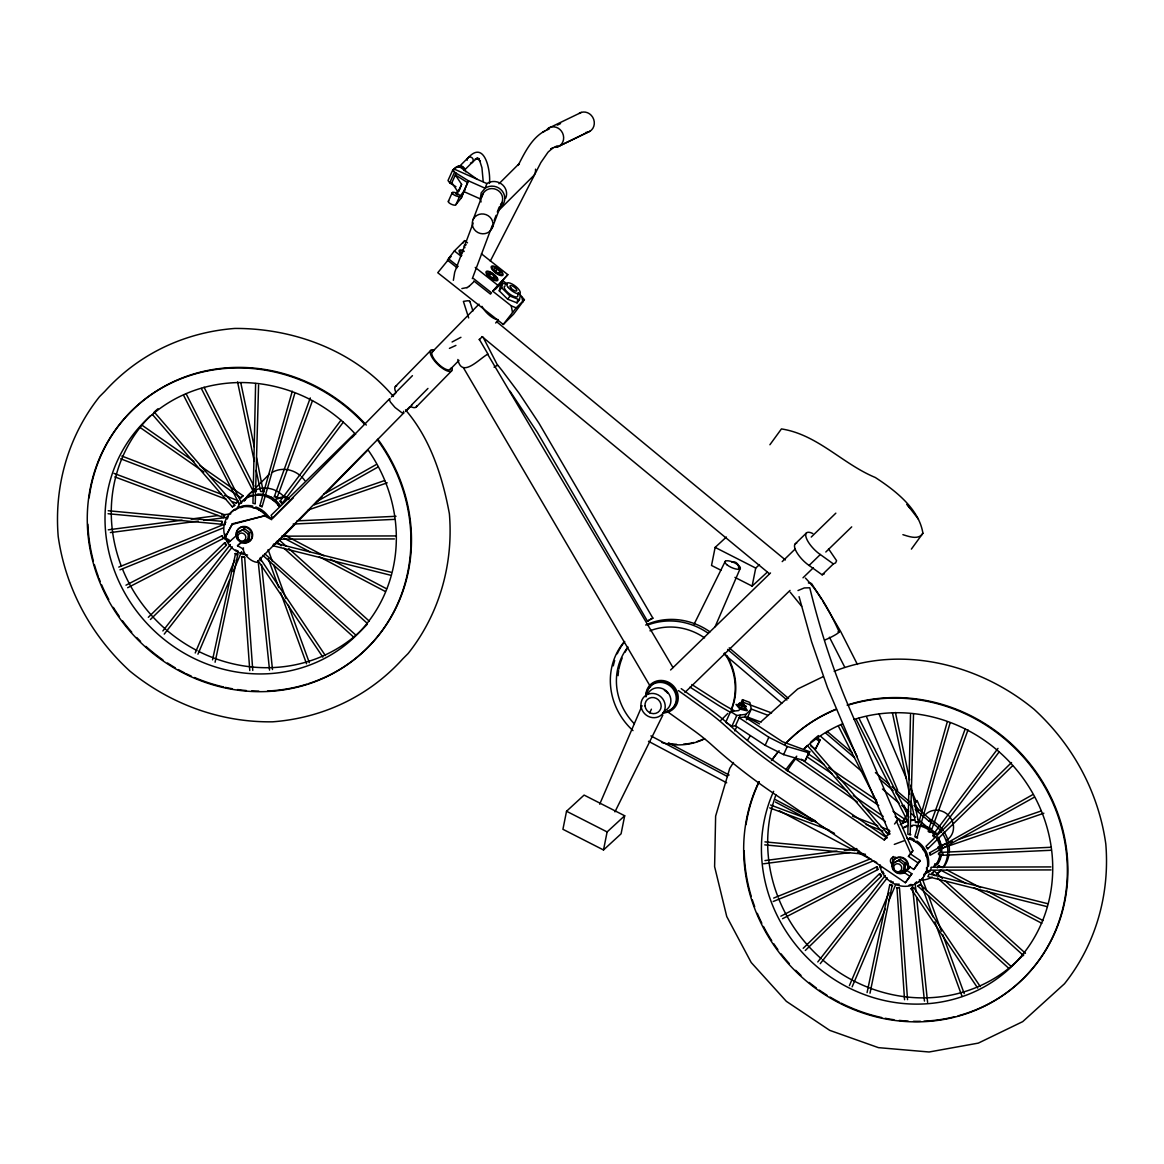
<?xml version="1.0" encoding="UTF-8"?>
<svg xmlns="http://www.w3.org/2000/svg" width="1164" height="1164" viewBox="0 0 1164 1164"><rect width="100%" height="100%" fill="white"/><g stroke="black" fill="none" stroke-linecap="round" stroke-linejoin="round"><path stroke-width="1.5" d="M481.11 201.91A12.397 11.698 20.9 0 1 480.296 198.898L481.198 192.889L485.112 188.233L486.887 183.592L454.076 169.027M222.077 522.127L221.917 521.341L108.223 510.734M258.583 385.08L255.236 503.867L252.952 503.241L255.614 383.523M913.522 714.274L910.146 834.85L907.847 834.224L910.51 714.507M931.2 867.631L930.618 870.163L1051.077 869.915M880.639 874.208C877.467 872.083 882.487 878.762 881.104 874.848M224.07 516.54L223.343 517.485L224.696 514.997M500.113 271.823L500.054 273.569L497.057 272.551L494.103 269.801L494.162 268.055L497.159 269.073L500.113 271.823L498.323 274.166M926.544 867.573L926.646 870.134M237.485 532.53L236.99 538.743L242.156 542.642L247.83 540.329L249.256 538.903L249.765 532.69L244.585 528.791L237.485 532.53L244.585 528.791M247.83 540.329L248.325 534.116L249.765 532.69M893.254 863.135L892.744 869.348L897.924 873.247L903.599 870.934L905.025 869.508L905.534 863.295L900.354 859.396L893.254 863.135L900.354 859.396M903.599 870.934L904.093 864.721L905.534 863.295M914.773 883.563L916.737 881.774M922.863 849.414L924.783 851.131M911.383 549.102L922.906 533.258C919.051 508.843 895.261 490.481 875.299 477.487C842.416 463.898 817.666 434.579 781.437 428.919L769.899 444.75M566.533 811.25L562.925 829.292L603.505 849.967L621.081 833.802L624.69 815.76L584.095 795.085L566.533 811.25L607.113 831.925L624.69 815.76M603.505 849.967L607.113 831.925M726.423 537.011L715.133 547.4L711.524 565.457L720.894 570.215M734.935 577.373L752.119 586.118L755.727 568.076L759.481 564.613M212.546 659.828L235.594 553.409M215.093 662.229L237.732 554.704L237.005 553.948M867.078 992.586L889.791 884.625L891.202 884.596M870.003 993.212L892.206 885.135M518.053 292.731L520.439 295.118L519.406 299.774L517.034 302.887L507.635 299.192L499.269 290.84L500.302 286.199L502.673 283.085L505.802 284.307M499.269 290.84L501.64 287.726L502.673 283.085M517.034 302.887L517.718 299.774M896.28 884.16L899.234 884.189M281.237 545.771L277.192 542.133L279.433 540.14L286.126 546.178M934.794 875.546L932.102 873.116L934.343 871.123L942.374 878.369M390.086 398.801L389.271 399.587L390.42 402.075L395.018 407.487L401.973 412.798L403.704 412.987L403.53 411.285M924.216 874.688L923.969 875.692L924.594 873.276M294.696 393.665L262.031 506.966L259.892 505.714L292.28 391.191M950.1 722.902L916.926 837.949L914.802 836.698L947.19 722.175M254.247 491.877L253.446 491.79L254.45 491.193M256.575 457.743L263.282 491.761L260.62 491.47L256.153 470.271M918.541 822.541L915.53 822.453L916.592 822.031M249.78 670.537L241.632 556.828L242.694 556.494M252.763 670.435L244.658 557.192L243.858 556.683M904.544 999.716L896.935 887.535M899.088 887.783L896.542 887.826M977.731 988.12L910.99 888.685L911.965 888.001M980.292 986.592L913.813 887.565L910.99 888.685M221.873 523.247L221.407 524.251L108.063 513.731M1046.829 906.552L927.868 876.667L929.134 873.946L1047.615 903.671M235.666 550.019L238.125 551.125M237.732 554.704L234.881 553.642M892.628 885.688L889.791 884.625M354.045 434.099L271.125 515.317L272.216 517.427L272.9 517.82L293.43 497.697M1011.545 762.551L926.035 846.301L927.126 848.411L927.795 848.803L1012.52 765.81M927.795 848.803L927.592 847.945M312.49 400.634L277.061 497.741L276.057 497.828L274.384 496.373L310.279 397.928M968.011 729.915L931.971 828.739L930.953 828.812L929.294 827.357L965.189 728.926M473.151 223.022L454.702 272.231L453.363 280.335M472.308 278.662L492.314 225.35M494.191 220.36L496.068 215.369M497.319 212.037L499.196 207.032M274.384 496.373L275.402 496.286M458.732 191.362L461.613 184.363L455.371 174.978L467.666 182.646L461.264 197.996L455.939 204.588A4.176 1.382 24.3 0 1 451.05 204.093A4.176 1.382 24.3 0 1 448.78 200.979M461.264 197.996L464.16 190.401M473.079 219.632L482.769 194.243M492.168 228.1A10.447 9.85 20.9 0 0 481.358 213.972A10.447 9.85 20.9 0 0 474.33 229.526A10.447 9.85 20.9 0 0 492.168 228.1L501.859 202.711M1032.424 794.823L929.527 852.863L930.123 855.249L1034.141 797.311M1008.766 968.288L917.843 886.095L920.157 884.509L1010.861 966.178M920.157 884.509L917.756 886.328M259.892 505.714L260.882 505.758M195.203 652.975L234.808 559.971M236.932 554.995L238.344 551.678M197.938 654.212L229.643 579.774M233.164 571.509L241.617 551.663M849.4 985.632L889.005 892.628M852.135 986.854L885.251 909.113M888.772 900.849L895.814 884.305M282.314 537.113L283.958 534.785L324.029 555.868M599.693 804.193L642.077 705.719M715.118 626.712L740.377 568.076M942.956 854.885L942.855 852.281L1050.917 847.276M233.018 501.902L236.365 503.197L237.922 500.666M477.167 179.271L458.572 166.045L452.811 169.886L447.995 180.551L449.726 182.835L455.968 186.72M449.726 182.835L454.542 172.17L452.811 169.886M451.356 183.854L456.172 173.189M448.387 201.197L452.287 192.526M456.041 192.904L455.648 193.806L460.129 188.248M461.613 184.363L458.107 192.118L451.865 182.748M455.939 204.588L459.853 195.93M454.542 172.17L468.481 180.842L463.665 191.507L480.296 198.898M651.418 709.182L649.672 712.906M739.824 704.802L735.997 704.467L740.028 709.152L738.616 710.564L730.614 711.48L725.739 722.262L731.88 726.292L735.473 725.812L765.17 745.324L783.619 754.607L805.095 760.863L809.751 751.769L782.383 741.672L744.8 716.98L739.125 717.737L768.822 737.234L787.271 746.517L808.747 752.773L809.751 751.769M738.049 706.199L739.446 703.202L742.938 704.264L745.964 706.301L744.567 709.298L738.049 706.199L739.446 703.202M740.406 704.278L742.487 699.666L749.878 702.445L751.289 709.036L746.43 719.818M731.88 726.292L736.754 715.511L746.022 714.289L751.289 709.036L768.065 715.336M741.075 708.236L741.977 706.213L738.965 704.191M735.473 725.812L740.348 715.045M734.79 730.934L736.215 727.776M744.8 716.98L746.022 714.289M765.17 745.324L768.822 737.234M783.619 754.607L787.271 746.517M805.095 760.863L808.747 752.773M810.915 746.109L815.411 749.107L820.082 740.013L817.274 737.772M820.082 740.013L815.411 749.107M340.921 420.291L280.102 501.102L281.339 503.124L282.197 503.343L343.264 422.197M282.197 503.343L281.79 502.121M997.999 748.394L934.998 832.1L936.234 834.108L937.093 834.326L999.265 751.74M937.093 834.326L934.998 832.1M273.671 543.995L272.958 545.727L390.173 575.118M209.767 476.134L240.89 497.857L241.414 497.232M199.946 465.644L243.087 495.762L240.89 497.857M243.494 547.88L243.058 548.797C244.193 555.272 250.362 561.295 256.851 562.343L403.704 412.987M257.768 561.921L258.204 561.004M939.348 855.06L938.33 853.91L939.13 852.688M277.76 504.216L278.472 505.656M280.175 505.962L278.793 505.889M744.567 709.298L745.047 708.323M745.964 706.301L745.484 707.276L741.977 706.213M694.108 624.195L725.259 561.281M614.941 811.861L662.869 715.045M237.369 534.683L229.73 541.493L224.521 538.626L232.393 523.785L266.076 515.419L272.07 518.722L389.431 398.946M224.521 538.626L232.393 523.785M225.481 542.962C222.877 541.682 227.126 547.298 226.369 544.199M490.291 261.114L540.838 162.567L548.055 152.135L552.798 148.017L550.805 148.963L557.28 145.835M937.311 867.893L938.853 865.783L942.069 867.471M235.273 510.065L237.252 508.624M934.59 865.58L935.07 863.79L934.023 866.351M497.683 365.511L483.06 337.153M938.446 866.744L938.853 865.783M222.324 535.935L222.862 538.641L222.979 537.201M877.743 867.806C875.823 864.27 877.19 871.501 878.02 868.911M237.005 502.208L236.365 503.197M244.964 499.705C243.654 502.164 247.816 496.315 245.619 498.789M240.832 507.722L242.767 506.849M733.466 762.478L729.712 768.429L715.627 816.11L714.609 866.642L726.758 916.577L751.216 962.526L786.34 1001.331L829.728 1030.358L878.427 1047.644L929.105 1051.994L978.313 1043.119L1022.72 1021.628L1064.478 983.769C1095.891 944.237 1109.947 894.112 1105.8 843.958C1098.481 791.986 1072.728 744.625 1034.069 709.283C979.171 663.989 901.591 644.565 834.166 671.322M747.506 740.202L750.314 735.75M283.332 536.08L283.958 534.785M678.437 690.601L705.966 710.331A85.656 29.566 32.6 0 1 722.844 723.673L725.987 726.482A216.111 74.598 32.6 0 0 786.98 774.045L884.291 840.015L889.878 831.285M894.534 824.01L898.695 818.801L912.852 850.782L908.429 856.384L918.032 862.888L920.331 860.603L910.728 854.085M895.203 816.619L902.682 821.697L908.269 812.967M908.429 856.384L912.852 850.782M667.19 711.466L693.278 730.148A85.656 29.566 32.6 0 1 710.156 743.49L713.299 746.299A216.111 74.598 32.6 0 0 774.293 793.863L905.345 882.719L911.878 873.815L906.13 869.915M905.185 863.659L913.813 869.493L918.032 862.888M911.878 873.815L905.345 882.719M920.331 860.603L913.813 869.493M908.939 885.193L911.077 884.378M450.846 256.662L437.766 272.725L503.27 324.465L513.615 314.149L524.397 299.686L518.751 293.255M463.461 367.795L650.545 686.833M494.06 367.155L497.756 365.147L501.99 370.414L519.057 393.156L538.903 423.099L652.873 618.157L647.504 621.227L649.585 619.714M458.165 266.425L448.431 258.743L454.382 250.929L464.742 240.628L467.521 242.825M462.748 243.232L464.742 240.628M488.982 275.897L490.772 273.569L494.147 275.999L495.311 278.4L493.085 278.356L489.709 275.926L488.545 273.525L490.772 273.569M495.369 271.401L497.159 269.073M492.372 278.327L494.147 275.999M524.397 299.686L516.176 307.863L511.243 305.812L492.721 291.189L507.824 274.646L481.416 253.796M492.721 291.189L507.824 274.646M507.635 299.192L510.007 296.078L519.406 299.774M503.27 324.465L516.176 307.863M162.873 630.946L230.37 544.519M164.24 634.104L232.363 546.876M817.783 961.944L885.28 875.503M820.271 963.661L887.274 877.86M922.906 533.258C918.6 540.285 909.069 536.546 902.9 534.669M464.771 190.241L459.445 196.818A4.176 1.382 24.3 0 0 459.329 196.381M469.689 301.636L469.543 301.098A3.579 0.786 -1.4 0 0 467.695 300.748L463.388 301.389L468.67 317.932M395.367 386.535L430.796 350.379M432.281 351.834L479.03 304.139M351.994 437.62L354.54 435.03M392.603 396.167L396.415 392.283M281.237 538.423L275.242 544.024M283.783 535.833L296.471 522.869M299.002 520.279L310.424 508.624M314.236 504.739L321.846 496.97M325.658 493.085L367.533 450.352M405.61 411.503L411.954 405.028M450.162 369.41L459.009 360.389M479.219 339.757L481.751 337.182M495.646 322.995L498.163 320.42M416.217 407.036L451.647 370.88M391.38 396.968L395.265 393.025M397.171 391.075L412.434 375.652M241.545 552.9L243.974 553.453M405.654 411.008L409.539 407.051M411.445 405.116L427.945 388.427M459.329 166.496L467.855 158.013M464.116 170.468L472.526 162.087M498.963 183.767L519.377 163.44A9.399 8.803 45.1 0 0 518.14 165.39C525.43 151.364 533.185 134.791 549.161 129.059M448.431 258.743L450.73 256.458M497.872 211.31L533.592 175.735A9.399 8.803 45.1 0 0 535.527 169.173M461.744 253.054L462.792 252.021M247.525 495.966L266.309 477.284A25.07 23.455 45.1 0 1 269.626 474.083M473.384 282.197L468.961 286.446M229.73 541.493L230.516 540.722M231.607 524.571L266.076 515.419M243.567 549.132L237.5 545.785L240.933 542.628M494.962 289.327L501.859 282.459L495.078 289.545M720.894 720.312L727.791 713.445M884.291 840.015L886.59 837.716L789.338 771.776M902.682 821.697L904.981 819.398L893.006 811.279M915.239 809.46L929.032 821.231L930.603 819.674A32.388 30.308 45.1 0 1 943.262 830.63M183.606 395.367L239.1 503.619M238.678 503.852L241.515 502.848L186.124 393.738M148.308 617.327L224.681 542.686M150.418 619.495L226.485 545.145M803.204 948.311L879.591 873.669M805.313 950.479L881.381 876.143M795.216 543.879L806.434 532.981M670.595 669.984L770.51 572.964M782.193 561.615L795.172 549.015M811.235 537.055L835.839 513.164M796.685 543.21A16.703 5.893 45.9 0 0 796.452 551.852A16.703 5.893 45.9 0 0 809.082 565.442L820.314 554.53L833.366 563.914L835.577 562.91L836.596 560.684L828.535 548.826M825.814 552.012L851.713 526.87M684.912 692.478L790.021 590.41M803 577.81L813.374 567.726M809.082 565.442L822.133 574.812L833.366 563.914M264.926 553.918L355.951 635.195M752.119 586.118L767.163 572.266M242.243 496.417L243.087 495.762M237.5 545.785L241.486 542.206M761.14 721.636L797.689 688.986L823.064 676.706M468.423 157.489C485.068 139.622 490.888 171.894 489.433 183.374M471.944 162.611L476.716 158.464L476.018 158.813M933.048 872.36L932.102 873.116M797.995 590.541L804.309 587.936L809.766 587.776C819.907 629.346 833.06 670.217 849.996 709.516L897.197 819.311M244.629 557.309L241.705 556.959M152.426 414.486L232.334 506.907L234.808 505.22L154.579 412.434M234.779 505.234L233.964 505.802M233.324 506.238L232.393 506.864M461.875 288.556L467.259 287.508M466.909 287.726L469.267 286.257M257.215 495.267L257.87 494.336M323.694 494.191L375.943 464.727M316.492 501.713L377.66 467.215M460.929 337.313L452.069 341.998M903.933 840.815L894.301 844.395M650.283 619.292L652.873 618.157M125.959 585.201L221.873 535.789M127.647 587.718L222.993 538.597M780.869 916.184L876.768 866.773M782.543 918.702L877.903 869.581M548.389 128.287L581.302 112.399M557.309 125.13L560.568 123.559M557.323 146.97L587.995 132.158M559.549 145.907L590.235 131.081M280.102 501.102L281.252 501.553M542.657 132.201L544.65 131.256M455.91 345.417L449.42 348.385M822.133 574.812L824.359 573.808M918.978 826.498L916.475 826.687L917.785 825.843M225.147 534.116L226.122 536.837M881.381 867.791L879.955 866.554L880.246 865.143M243.582 541.216L249.256 538.903M899.35 871.821L905.025 869.508M118.772 567.101L224.157 524.324M119.95 569.836L223.255 527.932M773.682 898.084L870.701 858.712M773.202 901.503L873.16 860.938M952.312 841.514L941.938 845.079L941.909 846.897M255.382 491.63L256.386 491.019L255.571 490.932M890.955 880.799L891.26 881.846L893.268 882.036M221.917 521.341L221.407 524.251M314.513 504.652L384.615 480.557M308.271 509.963L387.234 482.827M959.151 839.171L1041.227 810.959M942.578 848.032L1043.861 813.214M929.527 852.863L930.167 853.634M911.907 825.509L913.013 825.436L910.772 826.746M240.468 503.095L241.515 502.848M276.828 498.41L285.253 496.315L289.123 498.454M276.043 499.196L284.467 497.101M227.286 518.969L228.362 516.219M258.83 509.919L261.551 510.836L260.765 510.385M108.267 529.824L182.108 520.206M191.114 519.028L218.134 515.507M221.727 515.041L230.734 513.862M110.376 532.574L198.287 521.108M203.671 520.41L226.995 517.369M764.966 860.574L837.018 851.19M844.22 850.244L856.82 848.6M763.497 863.79L849.604 852.572M808.398 582.946L811.497 583.484L821.74 599.402M475.232 158.959L479.292 158.74L477.109 157.94L480.368 161.592L479.583 160.283L481.94 167.747L483.206 181.526M296.951 520.875L396.022 516.292M293.153 524.062L394.407 519.377M942.636 855.293L1051.121 850.273M227.547 540.169L227.286 541.202L228.886 542.526M884.014 873.509L882.05 871.894L883.01 871.385M281.703 536.168L396.007 535.935M279.302 539.165L394.378 538.932M931.2 867.224L1050.917 866.918M909.579 838.604L910.757 838.764L907.818 838.72M255.047 507.649L255.847 507.78L252.85 507.693M764.937 841.878L858.77 850.637M764.763 844.875L865.434 854.274M262.467 491.033L263.675 491.441M487.512 353.987L672.996 667.569M917.756 822.06L918.512 822.322M909.681 834.21L910.845 834.704M275.97 543.399L390.973 572.252M929.396 830.892C925.7 830.048 930.851 834.021 930.603 831.649M113.999 473.399L224.667 514.794M114.8 476.891L223.343 517.485M770.597 805.022L816.575 822.221M769.71 807.874L829.059 830.077M743.127 702.256L771.587 712.935M747.637 717.126L761.067 722.16M121.842 456.055L221.131 494.162M224.507 495.442L236.277 499.967M120.692 458.805L226.311 499.341M852.485 816.095L877.729 825.785M881.09 827.08L889.5 830.31M866.132 824.534L882.894 830.965M886.241 832.245L889.602 833.54M915.675 841.368L916.461 841.834L913.667 841.048M274.486 499.909L275.81 501.204L273.06 500.287M468.481 180.842L485.112 188.233A12.397 11.698 20.9 0 1 502.353 191.202A12.397 11.698 20.9 0 1 499.923 207.599M740.333 708.483L747.113 710.055L744.174 706.81M740.028 709.152L746.808 710.738L745.091 708.279M715.133 547.4L755.727 568.076M946.87 869.988L980.539 887.696M986.941 891.071L1043.046 920.579M940.425 869.974L966.178 883.52M974.224 887.754L1041.809 923.299M330.445 559.244L386.535 588.751M283.914 538.146L309.668 551.692M319.314 556.77L385.299 591.472M668.442 742.821L729.101 775.035M775.399 799.61L815.309 820.809M650.923 735.895L727.544 776.592M775.428 802.011L812.137 821.508M820.125 825.756L834.486 833.38M648.479 741.279L726.7 782.819M779.385 810.799L854.405 850.637M857.592 852.339L870.366 859.119M873.567 860.807L876.754 862.509M916.505 837.047L917.581 837.891M933.965 835.432C930.269 833.948 935.711 839.331 934.808 836.203M285.893 497.886L288.73 499.458M265.29 516.19L271.663 519.711M225.307 537.841L229.206 539.994M691.838 684.534L716.195 700.146A85.656 29.566 32.6 0 0 734.048 710.564M690.034 687.153L718.494 705.355A93.513 32.286 32.6 0 0 731.007 712.586M730.614 711.48L736.754 715.511M816.066 739.024L819.063 741.017M807.685 753.428L824.156 764.588M828.637 767.643L876.55 800.119M806.928 756.76L832.362 774.016M836.858 777.057L878.747 805.459M903.831 872.214L909.579 876.099M801.312 759.248L847.421 791.447M853.372 795.594L883.112 816.371M795.056 758.491L857.271 801.952M863.193 806.085L885.426 821.609M141.935 425.136L193.995 461.497M140.146 427.508L203.846 472.002M681.202 688.652L712.615 711.204A93.513 32.286 32.6 0 1 730.381 725.812A208.676 72.037 32.6 0 0 789.323 771.79M898.928 860.822L904.093 864.721M243.16 530.217L248.325 534.116M503.066 280.873L507.344 284.249M454.382 250.929L461.337 256.415M475.232 267.4L497.464 284.962M473.442 278.502L491.514 292.775L490.481 294.128L473.806 280.961M447.398 260.096L457.117 267.778M496.548 321.628L785.394 559.942M481.969 336.571L769.419 573.721M729.188 647.839L788.508 698.444M827.138 731.399L851.961 752.584M875.415 772.59L889.209 784.361M891.973 786.719L909.913 802.011M914.046 805.546L930.603 819.674M727.616 649.396L786.937 700.001M825.567 732.956L854.536 757.677M879.373 778.861L893.166 790.632M895.931 792.975L912.474 807.103M723.833 653.862L781.757 703.231M820.387 736.128L861.767 771.383M882.458 789.017L899.015 803.116M901.78 805.459L908.677 811.337M911.427 813.694L915.573 817.215M918.323 819.572L926.602 826.615A26.117 24.444 45.1 0 1 935.798 834.093M276.421 496.868L277.061 497.741M945.052 880.799L1025.469 953.301M937.486 877.976L1023.607 955.629M288.817 548.593L369.235 621.11M283.929 548.2L367.358 623.424M262.802 555.315L353.871 637.305M501.64 287.726L510.007 296.078M938.941 846.723L937.995 847.057L938.81 849.007M393.403 396.502C354.773 350.771 293.939 328.161 234.895 328.437C184.698 332.249 138.545 353.972 104.731 391.468L99.522 396.648C68.109 436.18 54.053 486.319 58.2 536.458C65.519 588.446 91.272 635.791 129.931 671.148C170.235 704.06 220.52 722.611 272.696 721.811C322.894 717.999 369.032 696.261 402.86 658.78L408.069 653.586C439.483 614.068 453.538 563.929 449.391 513.79C442.466 476.614 430.534 438.93 405.509 409.873M805.43 578.072C820.213 593.524 830.427 612.57 839.171 631.892M790.225 592.243L801.661 606.328M810.668 744.785L888.525 834.835M807.321 745.469L887.23 837.891M918.44 519.188L906.96 504.361L909.521 507.679M509.919 391.06L537.332 432.382L647.504 621.227M225.249 524.6L225.118 522.36L225.962 522.17M259.921 558.08L325.396 655.608M322.835 657.122L258.102 560.713L269.539 670.1M822.672 600.842L840.728 631.63L857.417 664.469M479.277 339.291L487.978 354.06C479.568 358.352 461.773 378.94 457.859 359.487M829.437 637.217L844.584 666.87M899.496 888.045L907.542 999.629M841.034 724.721L857.315 756.818M838.516 726.351L877.147 802.447M858.959 718.217L908.837 817.143M856.224 719.396L908.342 822.773M204.064 387.234L253.941 486.159M201.314 388.412L253.446 491.79M922.048 811.686L917.087 800.483L914.788 802.782L918.323 810.77M896.396 821.1L910.554 853.081M889.863 834.195L827.473 687.575L811.614 641.801L799.071 596.666M878.966 713.794L906.48 778.76M910.714 788.756L916.359 802.069M866.627 717.024L897.677 790.283M904.021 805.27L907.556 813.592M922.383 878.893L926.69 890.707M928.523 895.771L941.458 931.2M942.68 934.576L964.214 993.634M919.429 879.548L933.019 916.81M934.881 921.903L962.061 996.442M268.084 549.597L272.391 561.412M273.627 564.787L285.937 598.529M288.396 605.28L309.318 662.651M268.229 558.72L278.734 587.529M280.597 592.607L306.539 663.756M925.671 855.336L927.111 857.359M469.82 301.272L472.933 310.992M742.487 699.666L743.883 705.311M895.422 712.47L909.608 779.865M910.728 785.191L918.585 822.439M892.453 712.921L909.579 794.183M911.063 801.254L915.53 822.453M240.89 383.247L254.334 447.107M237.558 381.938L254.305 461.439M521.909 297.14L522.84 302.058M511.243 305.812L512.495 312.374M915.326 884.756L916.083 892.002M916.635 897.429L927.592 1002.32M912.285 884.596L924.449 1001.084M260.794 557.396L261.173 561.004M261.551 564.627L272.492 669.533M276.508 541.362L276.596 542.686M453.189 171.254A6.387 6.024 20.9 0 1 465.76 171.835M457.219 167.194A4.132 3.899 20.9 0 1 464.523 170.439M459.3 166.932A3.128 2.954 20.9 0 1 461.672 167.049M458.689 167.209A3.128 2.925 45.1 0 1 461.672 167.049M467.186 160.21A3.114 2.939 47 0 1 469.863 157.024A3.114 2.939 47 0 1 473.195 159.919A3.114 2.939 47 0 1 470.489 163.076M244.251 501.16A25.07 23.455 45.1 0 1 285.049 497.974M268.928 496.548A16.718 15.641 45.1 0 1 272.973 497.988M924.711 815.426A16.718 15.641 45.1 0 1 949.024 815.935A16.718 15.641 45.1 0 1 946.943 840.001M272.172 472.38A25.07 23.455 45.1 0 1 300.414 475.741M301.622 476.833A25.07 23.455 45.1 0 1 304.808 480.587M486.887 183.592A12.397 11.698 20.9 0 1 505.627 198.302M456.637 194.257A4.176 1.382 24.3 0 1 457.554 194.766M932.306 877.118A32.388 30.308 45.1 0 1 923.168 880.086M929.032 821.231A32.388 30.308 45.1 0 1 941.705 832.187M942.636 833.584A32.388 30.308 45.1 0 1 942.855 867.704M940.949 870.236A32.388 30.308 45.1 0 1 936.336 874.586M632.983 730.614A65.81 61.59 45.1 0 1 624.282 641.699M647.446 625.155A65.81 61.59 45.1 0 1 708.41 633.405M944.208 832.027A32.388 30.308 45.1 0 1 948.645 842.838M949.184 846.112A32.388 30.308 45.1 0 1 949.227 852.659M949.024 854.26A32.388 30.308 45.1 0 1 943.495 867.442M941.458 869.857A32.388 30.308 45.1 0 1 936.613 873.946M613.283 665.852A65.81 61.59 45.1 0 1 614.679 660.541M617.24 653.775A65.81 61.59 45.1 0 1 624.719 641.51M645.671 625.024A65.81 61.59 45.1 0 1 709.967 631.848M930.094 871.225A26.117 24.444 45.1 0 1 925.671 873.189M937.748 836.872A26.117 24.444 45.1 0 1 941.356 846.286M941.589 847.93A26.117 24.444 45.1 0 1 941.647 852.892M941.458 854.507A26.117 24.444 45.1 0 1 937.195 864.881M634.278 723.717A59.539 55.727 45.1 0 1 627.993 647.038M649.978 630.815A59.539 55.727 45.1 0 1 704.569 637.887M618.084 675.673A59.539 55.727 45.1 0 1 618.622 670.726M618.899 669.111A59.539 55.727 45.1 0 1 622.158 658.067M625.01 652.233A59.539 55.727 45.1 0 1 626.712 649.439M930.225 870.425A26.117 24.444 45.1 0 1 927.228 871.632M647.038 693.366A15.67 14.666 45.1 0 1 661.676 681.478A15.67 14.666 45.1 0 1 676.924 694.646A15.67 14.666 45.1 0 1 667.569 711.102M664.368 690.368A8.352 7.813 45.1 0 1 667.641 693.191M645.962 696.916A15.67 14.666 45.1 0 1 660.323 682.366A15.67 14.666 45.1 0 1 676.255 697.309A15.67 14.666 45.1 0 1 662.811 712.703M647.635 694.311A12.542 11.727 45.1 0 1 666.332 690.95A12.542 11.727 45.1 0 1 665.953 710.142M664.877 710.549A11.48 3.812 24.3 0 1 664.484 711.466M236.539 534.873A8.352 7.813 45.1 0 1 245.095 526.477A8.352 7.813 45.1 0 1 252.457 536.924A8.352 7.813 45.1 0 1 241.341 541.697M238.067 538.859A8.352 7.813 45.1 0 1 237.049 536.953M892.351 863.368A8.352 7.813 45.1 0 1 902.944 857.635A8.352 7.813 45.1 0 1 907.454 869.45A8.352 7.813 45.1 0 1 895.305 871.094M893.836 869.479A8.352 7.813 45.1 0 1 892.817 867.558M450.657 368.304A12.528 4.423 44.4 0 1 438.101 363.735A12.528 4.423 44.4 0 1 433.401 351.339M498.308 319.634A12.528 4.423 44.4 0 1 489.782 315.633A12.528 4.423 44.4 0 1 481.969 306.336M416.814 405.741A14.608 5.151 44.4 0 1 410.586 406.6M452.069 367.693A14.623 5.151 44.4 0 1 437.577 364.259A14.623 5.151 44.4 0 1 434.027 349.928M395.833 392.093A14.608 5.151 44.4 0 1 396.662 385.939M377.296 439.701A167.15 156.412 45.1 0 1 276.959 690.761A167.15 156.412 45.1 0 1 94.997 470.227A167.15 156.412 45.1 0 1 364.521 424.22M367.94 449.784A150.432 140.771 45.1 0 1 273.147 673.374A150.432 140.771 45.1 0 1 112.632 472.671A150.432 140.771 45.1 0 1 355.66 434.434M241.617 501.99A25.07 23.455 45.1 0 1 251.73 495.224M257.884 494.118A25.07 23.455 45.1 0 1 280.117 505.292M237.296 508.232A25.07 23.455 45.1 0 1 239.624 504.23M240.57 503.023A25.07 23.455 45.1 0 1 263.18 495.704M264.737 496.082A25.07 23.455 45.1 0 1 279.069 506.34M247.568 555.024A25.07 23.455 45.1 0 1 226.151 518.94A25.07 23.455 45.1 0 1 266.629 516.452M377.82 439.177A167.15 156.412 45.1 0 1 308.562 683.632M306.86 684.17A167.15 156.412 45.1 0 1 267.545 691.009M258.801 691.154A167.15 156.412 45.1 0 1 251.715 690.936M246.404 690.558A167.15 156.412 45.1 0 1 237.543 689.554M232.262 688.724A167.15 156.412 45.1 0 1 225.307 687.371M223.59 686.978A167.15 156.412 45.1 0 1 194.534 677.506M191.231 676.066A167.15 156.412 45.1 0 1 186.356 673.767M184.741 672.967A167.15 156.412 45.1 0 1 178.383 669.591M175.226 667.801A167.15 156.412 45.1 0 1 167.485 663.014M162.945 659.944A167.15 156.412 45.1 0 1 145.893 646.384M140.582 641.408A167.15 156.412 45.1 0 1 136.712 637.523M131.736 632.139A167.15 156.412 45.1 0 1 122.511 620.834M119.325 616.454A167.15 156.412 45.1 0 1 113.345 607.39M108.776 599.504A167.15 156.412 45.1 0 1 101.617 584.823M100.235 581.505A167.15 156.412 45.1 0 1 98.925 578.173M98.285 576.515A167.15 156.412 45.1 0 1 94.357 564.569M93.396 561.106A167.15 156.412 45.1 0 1 87.882 524.237M89.119 497.872A167.15 156.412 45.1 0 1 198.957 372.509A167.15 156.412 45.1 0 1 366.282 425.049M367.242 624.253A150.432 140.771 45.1 0 1 198.535 651.331M196.963 650.531A150.432 140.771 45.1 0 1 167.34 630.713M166.001 629.564A150.432 140.771 45.1 0 1 122.584 569.283M121.289 566.024A150.432 140.771 45.1 0 1 150.243 415.955M154.041 412.274A150.432 140.771 45.1 0 1 157.998 408.753M230.137 513.411A25.07 23.455 45.1 0 1 234.706 509.323M237.383 507.795A25.07 23.455 45.1 0 1 240.264 506.646M241.748 506.209A25.07 23.455 45.1 0 1 252.748 506.078M255.847 506.966A25.07 23.455 45.1 0 1 268.651 516.714M900.194 824.679A29.246 27.369 45.1 0 1 906.669 821.537M910.932 820.533A29.246 27.369 45.1 0 1 913.842 820.256M900.718 824.156A29.246 27.369 45.1 0 1 907.192 821.027M911.456 820.023A29.246 27.369 45.1 0 1 914.366 819.732M645.86 695.956A16.718 15.641 45.1 0 1 661.181 680.445A16.718 15.641 45.1 0 1 678.176 696.378A16.718 15.641 45.1 0 1 663.829 712.804M838.007 631.761A10.432 1.251 -26.2 0 1 836.29 634.264A10.432 1.251 -26.2 0 1 824.956 639.938M820.314 554.544A16.703 5.893 45.9 0 1 806.303 537.986A16.703 5.893 45.9 0 1 812.792 533.534M893.195 860.516A4.176 3.914 45.1 0 1 893.297 856.486M746.488 716.922A216.111 74.598 32.6 0 1 759.525 723.892M892.337 864.416A4.176 3.914 45.1 0 1 890.998 858.77A4.176 3.914 45.1 0 1 896.556 857.81M703.58 739.024A62.681 58.651 45.1 0 1 697.178 741.541M693.875 742.501A62.681 58.651 45.1 0 1 683.53 744.203M676.531 744.305A62.681 58.651 45.1 0 1 669.446 743.592M726.889 655.536A62.681 58.651 45.1 0 1 731.356 710.055M704.627 738.791A62.681 58.651 45.1 0 1 661.981 742.603M724.444 652.975A62.681 58.651 45.1 0 1 731.472 708.978M731.749 561.965A5.223 4.845 43.8 0 1 738.616 567.857M848.28 705.078A167.15 156.412 45.1 0 1 1066.617 855.176A167.15 156.412 45.1 0 1 878.209 1017.38A167.15 156.412 45.1 0 1 758.739 782.164M771.47 760.558A167.15 156.412 45.1 0 1 779.094 750.736M785.016 744.145A167.15 156.412 45.1 0 1 836.465 709.298M854.041 719.498A150.432 140.771 45.1 0 1 1051.834 851.917A150.432 140.771 45.1 0 1 885.207 1000.705A150.432 140.771 45.1 0 1 773.638 791.302M785.816 769.826A150.432 140.771 45.1 0 1 796.758 756.178M842.445 723.848A150.432 140.771 45.1 0 0 804.193 748.685A150.432 140.771 45.1 0 1 806.652 746.139M928.697 870.556A25.07 23.455 45.1 0 1 925.831 871.705M902.595 828.084A25.07 23.455 45.1 0 1 908.138 825.407M920.637 824.84A25.07 23.455 45.1 0 1 935.55 834.181M938.242 838.255A25.07 23.455 45.1 0 1 941.109 847.465M941.24 849.051A25.07 23.455 45.1 0 1 941.167 852.223M940.701 855.307A25.07 23.455 45.1 0 1 935.943 864.939M930.327 870.061A25.07 23.455 45.1 0 1 926.238 872.214M902.857 828.317A25.07 23.455 45.1 0 1 907.105 826.44M913.26 825.334A25.07 23.455 45.1 0 1 916.432 825.392M919.589 825.873A25.07 23.455 45.1 0 1 929.832 830.645M931.098 831.663A25.07 23.455 45.1 0 1 934.503 835.214M936.38 837.876A25.07 23.455 45.1 0 1 939.843 846.926M940.061 848.498A25.07 23.455 45.1 0 1 940.134 853.256M939.945 854.812A25.07 23.455 45.1 0 1 934.91 865.972M909.666 837.687A25.07 23.455 45.1 0 1 914.206 839.462M917.014 841.106A25.07 23.455 45.1 0 1 928.465 866.234M923.43 877.409A25.07 23.455 45.1 0 1 918.862 881.483M907.076 838.342A25.07 23.455 45.1 0 1 927.679 864.677A25.07 23.455 45.1 0 1 905.068 886.342A25.07 23.455 45.1 0 1 879.533 864.721M847.101 705.108A167.15 156.412 45.1 0 1 1058.061 814.131A167.15 156.412 45.1 0 1 958.088 1015.852M954.582 1016.769A167.15 156.412 45.1 0 1 923.954 1021.192M920.477 1021.308A167.15 156.412 45.1 0 1 913.449 1021.308M908.138 1021.119A167.15 156.412 45.1 0 1 899.263 1020.406M893.952 1019.737A167.15 156.412 45.1 0 1 885.193 1018.267M881.73 1017.554A167.15 156.412 45.1 0 1 841.15 1003.15M839.564 1002.335A167.15 156.412 45.1 0 1 830.077 997.068M826.964 995.162A167.15 156.412 45.1 0 1 819.354 990.128M816.371 988.003A167.15 156.412 45.1 0 1 809.169 982.445M800.963 975.345A167.15 156.412 45.1 0 1 795.696 970.31M789.367 963.69A167.15 156.412 45.1 0 1 781.131 953.898M777.843 949.562A167.15 156.412 45.1 0 1 773.682 943.655M771.688 940.643A167.15 156.412 45.1 0 1 763.468 926.471M761.823 923.227A167.15 156.412 45.1 0 1 757.327 913.347M754.694 906.683A167.15 156.412 45.1 0 1 752.351 899.918M751.275 896.484A167.15 156.412 45.1 0 1 744.203 850.884M746.022 824.621A167.15 156.412 45.1 0 1 759.263 781.655M771.994 760.048A167.15 156.412 45.1 0 1 777.363 752.933M785.54 743.621A167.15 156.412 45.1 0 1 835.33 709.473M1023.651 954.436A150.432 140.771 45.1 0 1 822.41 959.733M821.071 958.569A150.432 140.771 45.1 0 1 778.338 897.837M777.697 896.193A150.432 140.771 45.1 0 1 775.908 794.881M787.257 771.019A150.432 140.771 45.1 0 1 796.263 757.939M810.45 742.457A150.432 140.771 45.1 0 1 818.481 735.561M909.753 867.515A8.352 7.813 45.1 0 1 906.378 869.77M910.073 866.554A8.352 7.813 45.1 0 1 907.454 869.654M517.747 294.87A8.352 2.925 37.3 0 1 509.832 294.157A8.352 2.925 37.3 0 1 505.249 285.893M461.293 254.189A6.271 2.197 37.3 0 1 464 251.482M461.861 255.353A7.304 2.561 37.3 0 1 459.183 250.522A7.304 2.561 37.3 0 1 463.81 250.944M464.931 247.699A7.304 2.561 37.3 0 1 466.226 244.789M546.527 129.946A10.447 9.501 64.2 0 1 562.547 133.002A10.447 9.501 64.2 0 1 554.85 147.362M482.042 196.716A10.447 9.85 20.9 0 1 496.359 189.499A10.447 9.85 20.9 0 1 500.476 204.893M579.061 113.461A10.447 9.501 64.2 0 1 593.727 119.456A10.447 9.501 64.2 0 1 585.536 132.55M740.61 704.307L744.32 706.17L740.61 704.307M740.915 703.638L744.625 705.5L740.915 703.638M453.247 194.359A4.176 1.382 24.3 0 0 459.707 196.25A4.176 1.382 24.3 0 0 455.051 192.569A4.176 1.382 24.3 0 0 453.247 194.359M645.031 705.922A8.352 7.828 45.1 0 0 657.878 712.383A8.352 7.828 45.1 0 0 656.321 698.385A8.352 7.828 45.1 0 0 645.031 705.922M641.015 706.112A12.542 11.727 45.1 0 0 660.279 715.802A12.542 11.727 45.1 0 0 657.951 694.792A12.542 11.727 45.1 0 0 641.015 706.112M236.045 535.367A8.352 7.813 45.1 0 0 248.892 541.827A8.352 7.813 45.1 0 0 247.335 527.816A8.352 7.813 45.1 0 0 236.045 535.367M891.813 865.972A8.352 7.813 45.1 0 0 904.646 872.433A8.352 7.813 45.1 0 0 903.104 858.421A8.352 7.813 45.1 0 0 891.813 865.972M237.776 537.244A4.176 3.914 45.1 0 0 244.207 540.474A4.176 3.914 45.1 0 0 243.422 533.476A4.176 3.914 45.1 0 0 237.776 537.244M727.165 564.947A8.352 2.779 24.3 0 0 740.086 568.73A8.352 2.779 24.3 0 0 730.774 561.339A8.352 2.779 24.3 0 0 727.165 564.947M893.676 867.951A4.176 3.914 45.1 0 0 900.092 871.181A4.176 3.914 45.1 0 0 899.306 864.168A4.176 3.914 45.1 0 0 893.676 867.951M508.333 287.523A8.352 2.925 37.3 0 0 519.959 293.488A8.352 2.925 37.3 0 0 511.942 283.929A8.352 2.925 37.3 0 0 508.333 287.523M510.88 287.915A4.176 1.455 37.3 0 0 516.685 290.898A4.176 1.455 37.3 0 0 512.684 286.111A4.176 1.455 37.3 0 0 510.88 287.915M493.289 270.223A6.271 2.197 37.3 0 0 502.019 274.689A6.271 2.197 37.3 0 0 496.01 267.516A6.271 2.197 37.3 0 0 493.289 270.223M488.123 275.373A6.271 2.197 37.3 0 0 496.839 279.84A6.271 2.197 37.3 0 0 490.83 272.682A6.271 2.197 37.3 0 0 488.123 275.373M492.663 270.121A7.304 2.561 37.3 0 0 502.833 275.33A7.304 2.561 37.3 0 0 495.82 266.978A7.304 2.561 37.3 0 0 492.663 270.121M487.483 275.271A7.304 2.561 37.3 0 0 497.654 280.495A7.304 2.561 37.3 0 0 490.641 272.129A7.304 2.561 37.3 0 0 487.483 275.271"/></g></svg>
